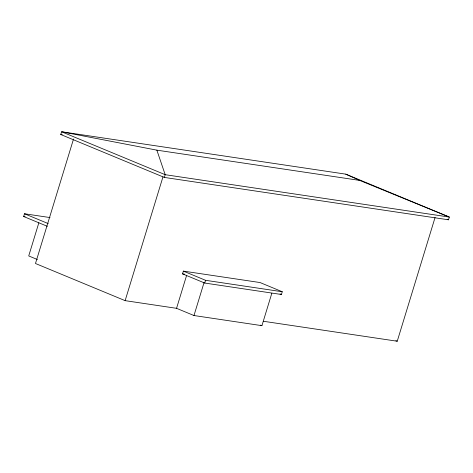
<?xml version="1.0" encoding="UTF-8"?>
<svg xmlns="http://www.w3.org/2000/svg" width="473" height="473" viewBox="0 0 473 473"><rect width="100%" height="100%" fill="white"/><g stroke="black" fill="none" stroke-linecap="round" stroke-linejoin="round"><path stroke-width="0.71" d="M47.359 226.325L23.65 216.504L24.49 213.761L50.026 217.568M60.763 134.509L61.602 131.766L345.757 174.147L449.35 217.066L448.51 219.809L164.356 177.428L60.763 134.509L62.223 134.728M38.839 222.824L28.717 255.934L37.414 259.535M73.54 138.997L35.475 263.502L125.132 300.651L176.553 308.319L193.971 315.532L261.924 325.666L271.827 293.26M125.132 300.651L162.978 176.849M164.356 177.428L165.195 174.691L156.859 150.154L61.602 131.766L165.195 174.691L449.35 217.066L359.681 180.402L345.757 174.147M182.519 273.849L183.358 271.112L260.055 282.547L282.257 291.746L281.417 294.49L204.72 283.049L182.519 273.849L184.707 274.174M176.553 308.319L186.675 275.209M193.971 315.532L204.094 282.422M204.72 283.049L205.56 280.306L282.257 291.746M263.508 321.285L397.237 341.234L435.089 217.432M156.859 150.154L359.681 180.402M23.65 216.504L25.11 216.723M447.151 219.247L448.51 219.809M395.877 340.666L397.237 341.234M280.069 293.928L281.417 294.49M183.358 271.112L205.56 280.306M24.49 213.761L48.199 223.587M260.582 325.111L261.924 325.666"/></g></svg>
